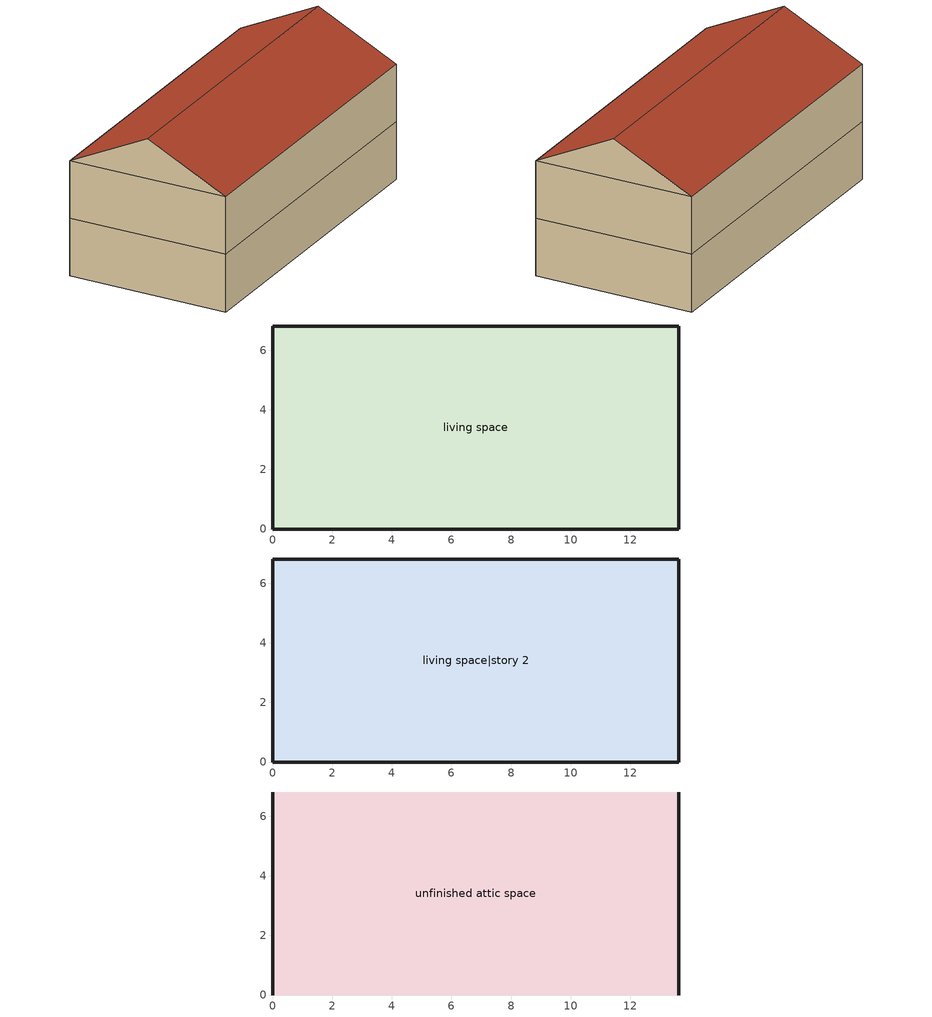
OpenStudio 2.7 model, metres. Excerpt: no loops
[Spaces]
living space
 floor foundation: 0,0 0,6.82 13.63,6.82 13.63,0 z0
 wall outside: 0,6.82 0,0 13.63,0 13.63,6.82 0,6.82 z0:2.44
living space|story 2
 floor to living space: 0,0 0,6.82 13.63,6.82 13.63,0 z2.44
 wall outside: 0,6.82 0,0 13.63,0 13.63,6.82 0,6.82 z2.44:4.88
unfinished attic space
 floor to living space|story 2: 0,6.82 13.63,6.82 13.63,0 0,0 z4.88
 wall outside: 0,3.41,6.58 0,6.82,4.88 0,0,4.88; 13.63,3.41,6.58 13.63,0,4.88 13.63,6.82,4.88
 roof outside: 13.63,3.41,6.58 0,3.41,6.58 0,0,4.88 13.63,0,4.88; 0,3.41,6.58 13.63,3.41,6.58 13.63,6.82,4.88 0,6.82,4.88
[Building]
Building 1: North Axis {deg}=0; Standards Number of Stories=2; Standards Number of Above Ground Stories=2; Standards Building Type=singlefamilydetached; Standards Number of Living Units=1
[Site]
Denver Intl Ap_CO_USA: Latitude {deg}=39.83; Longitude {deg}=-104.65; Time Zone {hr}=-7; Elevation {m}=1650
[ClimateZones]
Climate Zone Institution Name 2=Building America; Climate Zone Document Year 2=0; Climate Zone Value 2=Cold
[Site:WaterMainsTemperature]
Calculation Method=Correlation; Annual Average Outdoor Air Temperature {C}=10.8753; Maximum Difference In Monthly Average Outdoor Air Temperatures {deltaC}=23.1524
[Site:GroundTemperature:Deep]
10.8753, 10.8753, 10.8753, 10.8753, 10.8753, 10.8753, 10.8753, 10.8753, 10.8753, 10.8753, 10.8753, 10.8753
[Material]
EMPD dummy: Roughness=Rough; Thickness {m}=0.001; Conductivity {W/m-K}=0.1; Density {kg/m3}=100; Specific Heat {J/kg-K}=100; Thermal Absorptance=0.9; Solar Absorptance=0.5; Visible Absorptance=0.1
[MaterialProperty:MoisturePenetrationDepth:Settings]
Material=EMPD dummy; Water Vapor Diffusion Resistance Factor=500; Moisture Equation Coefficient a=0.0069; Moisture Equation Coefficient b=0.9066; Moisture Equation Coefficient c=0.0404; Moisture Equation Coefficient d=22.1121; Surface Layer Penetration Depth {m}=0.1; Deep Layer Penetration Depth {m}=0; Coating Layer Thickness {m}=0; Coating Layer Water Vapor Diffusion Resistance Factor=0
[Construction]
EMPD dummy: EMPD dummy
[ThermalZone] Use Ideal Air Loads=No
Name | Thermostat
living zone | living zone temperature setpoint
unfinished attic zone
[Sizing:Zone]
unfinished attic zone: Zone Cooling Design Supply Air Temperature Input Method=SupplyAirTemperature; Zone Cooling Design Supply Air Temperature {C}=14; Zone Cooling Design Supply Air Temperature Difference {deltaC}=11.11; Zone Heating Design Supply Air Temperature Input Method=SupplyAirTemperature; Zone Heating Design Supply Air Temperature {C}=40; Zone Heating Design Supply Air Temperature Difference {deltaC}=11.11; Zone Cooling Design Supply Air Humidity Ratio {kg-H2O/kg-air}=0.0085; Zone Heating Design Supply Air Humidity Ratio {kg-H2O/kg-air}=0.008; Cooling Design Air Flow Method=DesignDay; Heating Design Air Flow Method=DesignDay; Account for Dedicated Outdoor Air System=No; Dedicated Outdoor Air System Control Strategy=NeutralSupplyAir; Dedicated Outdoor Air Low Setpoint Temperature for Design {C}=autosize; Dedicated Outdoor Air High Setpoint Temperature for Design {C}=autosize
[Space]
Name | Space Type | Thermal Zone | Building Unit
living space; living space|story 2 | Space Type 1 | living zone | unit 1
unfinished attic space | Space Type 2 | unfinished attic zone
[SpaceType]
Name | Standards Space Type
Space Type 1 | living
Space Type 2 | unfinished attic
[BuildingUnit]
unit 1: Building Unit Type=Residential
[InternalMass:Definition]
EMPD dummy unfinished attic space: Construction=EMPD dummy; Design Level Calculation Method=SurfaceArea; Surface Area {m2}=92.903
[InternalMass]
EMPD dummy unfinished attic space: Internal Mass Definition=EMPD dummy unfinished attic space; Space or SpaceType=unfinished attic space; Multiplier=1
[ThermostatSetpoint:DualSetpoint]
living zone temperature setpoint: Heating Setpoint Temperature Schedule=residential heating setpoint; Cooling Setpoint Temperature Schedule=residential cooling setpoint
[ElectricEquipment:Definition] Design Level Calculation Method=EquipmentLevel; Fraction Latent=0
Name | Design Level {W} | Fraction Radiant | Fraction Lost
residential clothes washer | 7800.9 | 0.48 | 0.2
residential clothes dryer electric | 14731 | 0.6 | 0
[ElectricEquipment] Space or SpaceType=living space
Name | Electric Equipment Definition | Schedule
residential clothes washer | residential clothes washer | residential clothes washer schedule
residential clothes dryer electric | residential clothes dryer electric | residential clothes dryer gas schedule
[WaterUse:Equipment:Definition]
residential clothes washer: Peak Flow Rate {m3/s}=0.000697118; Target Temperature Schedule=residential clothes washer temperature schedule
[WaterUse:Equipment]
residential clothes washer: Water Use Equipment Definition=residential clothes washer; Space=living space; Flow Rate Fraction Schedule=residential clothes washer schedule
[OtherEquipment:Definition]
residential clothes dryer gas: Design Level Calculation Method=EquipmentLevel; Design Level {W}=195712; Fraction Latent=0.05; Fraction Radiant=0.06; Fraction Lost=0.85
[OtherEquipment]
residential clothes dryer gas: Other Equipment Definition=residential clothes dryer gas; Space or SpaceType=living space; Schedule=residential clothes dryer gas schedule; Fuel Type=NaturalGas
[Schedule:Constant]
residential clothes washer temperature schedule: Value=33.6111
[Schedule:Ruleset]
Name | Default Day Schedule
residential heating setpoint | Schedule Day 2
residential cooling setpoint | Schedule Day 3
residential clothes washer schedule | Schedule Day 5
residential clothes dryer gas schedule | Schedule Day 6
[Schedule:Day]
Schedule Day 2; Schedule Day 3; Schedule Day 5; residential clothes washer schedule allday2; residential clothes washer schedule allday3; residential clothes washer schedule allday4; residential clothes washer schedule allday6; Schedule Day 6; residential clothes dryer gas schedule allday2; residential clothes dryer gas schedule allday3; residential clothes dryer gas schedule allday4; residential clothes dryer gas schedule allday6: 24, 0, 0
residential heating setpoint allday1; residential heating setpoint allday2; residential heating setpoint allday3; residential heating setpoint allday4; residential heating setpoint allday5; residential heating setpoint allday6; residential heating setpoint allday7; residential heating setpoint allday8; residential heating setpoint allday9; residential heating setpoint allday10; residential heating setpoint allday11; residential heating setpoint allday12: 24, 0, 21.6667
residential cooling setpoint allday1; residential cooling setpoint allday2; residential cooling setpoint allday3; residential cooling setpoint allday4; residential cooling setpoint allday5; residential cooling setpoint allday6; residential cooling setpoint allday7; residential cooling setpoint allday8; residential cooling setpoint allday9; residential cooling setpoint allday10; residential cooling setpoint allday11; residential cooling setpoint allday12: 24, 0, 24.4444
residential clothes washer schedule allday1: 8, 0, 0, 8, 10, 0.0422513, 8, 20, 0.139377, 15, 40, 0, 15, 50, 0.0351558, 24, 0, 0
residential clothes washer schedule allday5: 5, 0, 0, 5, 10, 0.0062714, 5, 20, 0.086794, 5, 30, 0.0340302, 10, 0, 0, 10, 10, 0.0069146, 10, 20, 0.109427, 19, 0, 0, 19, 10, 0.0524824, 20, 10, 0, 20, 20, 0.0193769, 21, 30, 0, 21, 40, 0.0743518, 24, 0, 0
residential clothes washer schedule allday7: 12, 10, 0, 12, 20, 0.0228141, 13, 30, 0, 13, 40, 0.0017487, 24, 0, 0
residential clothes dryer gas schedule allday1: 9, 0, 0, 9, 10, 0.0422513, 9, 20, 0.139377, 16, 40, 0, 16, 50, 0.0351558, 24, 0, 0
residential clothes dryer gas schedule allday5: 6, 0, 0, 6, 10, 0.0062714, 6, 20, 0.086794, 6, 30, 0.0340302, 11, 0, 0, 11, 10, 0.0069146, 11, 20, 0.109427, 20, 0, 0, 20, 10, 0.0524824, 21, 10, 0, 21, 20, 0.0193769, 22, 30, 0, 22, 40, 0.0743518, 24, 0, 0
residential clothes dryer gas schedule allday7: 13, 10, 0, 13, 20, 0.0228141, 14, 30, 0, 14, 40, 0.0017487, 24, 0, 0
[Schedule:Rule] Apply Sunday=Yes; Apply Monday=Yes; Apply Tuesday=Yes; Apply Wednesday=Yes; Apply Thursday=Yes; Apply Friday=Yes; Apply Saturday=Yes
residential heating setpoint allday ruleset1: Schedule Ruleset=residential heating setpoint; Rule Order=11; Day Schedule=residential heating setpoint allday1; Date Specification Type=DateRange; Start Month=1; Start Day=1; End Month=1; End Day=31
residential heating setpoint allday ruleset2: Schedule Ruleset=residential heating setpoint; Rule Order=10; Day Schedule=residential heating setpoint allday2; Date Specification Type=DateRange; Start Month=2; Start Day=1; End Month=2; End Day=28
residential heating setpoint allday ruleset3: Schedule Ruleset=residential heating setpoint; Rule Order=9; Day Schedule=residential heating setpoint allday3; Date Specification Type=DateRange; Start Month=3; Start Day=1; End Month=3; End Day=31
residential heating setpoint allday ruleset4: Schedule Ruleset=residential heating setpoint; Rule Order=8; Day Schedule=residential heating setpoint allday4; Date Specification Type=DateRange; Start Month=4; Start Day=1; End Month=4; End Day=30
residential heating setpoint allday ruleset5: Schedule Ruleset=residential heating setpoint; Rule Order=7; Day Schedule=residential heating setpoint allday5; Date Specification Type=DateRange; Start Month=5; Start Day=1; End Month=5; End Day=31
residential heating setpoint allday ruleset6: Schedule Ruleset=residential heating setpoint; Rule Order=6; Day Schedule=residential heating setpoint allday6; Date Specification Type=DateRange; Start Month=6; Start Day=1; End Month=6; End Day=30
residential heating setpoint allday ruleset7: Schedule Ruleset=residential heating setpoint; Rule Order=5; Day Schedule=residential heating setpoint allday7; Date Specification Type=DateRange; Start Month=7; Start Day=1; End Month=7; End Day=31
residential heating setpoint allday ruleset8: Schedule Ruleset=residential heating setpoint; Rule Order=4; Day Schedule=residential heating setpoint allday8; Date Specification Type=DateRange; Start Month=8; Start Day=1; End Month=8; End Day=31
residential heating setpoint allday ruleset9: Schedule Ruleset=residential heating setpoint; Rule Order=3; Day Schedule=residential heating setpoint allday9; Date Specification Type=DateRange; Start Month=9; Start Day=1; End Month=9; End Day=30
residential heating setpoint allday ruleset10: Schedule Ruleset=residential heating setpoint; Rule Order=2; Day Schedule=residential heating setpoint allday10; Date Specification Type=DateRange; Start Month=10; Start Day=1; End Month=10; End Day=31
residential heating setpoint allday ruleset11: Schedule Ruleset=residential heating setpoint; Rule Order=1; Day Schedule=residential heating setpoint allday11; Date Specification Type=DateRange; Start Month=11; Start Day=1; End Month=11; End Day=30
residential heating setpoint allday ruleset12: Schedule Ruleset=residential heating setpoint; Rule Order=0; Day Schedule=residential heating setpoint allday12; Date Specification Type=DateRange; Start Month=12; Start Day=1; End Month=12; End Day=31
residential cooling setpoint allday ruleset1: Schedule Ruleset=residential cooling setpoint; Rule Order=11; Day Schedule=residential cooling setpoint allday1; Date Specification Type=DateRange; Start Month=1; Start Day=1; End Month=1; End Day=31
residential cooling setpoint allday ruleset2: Schedule Ruleset=residential cooling setpoint; Rule Order=10; Day Schedule=residential cooling setpoint allday2; Date Specification Type=DateRange; Start Month=2; Start Day=1; End Month=2; End Day=28
residential cooling setpoint allday ruleset3: Schedule Ruleset=residential cooling setpoint; Rule Order=9; Day Schedule=residential cooling setpoint allday3; Date Specification Type=DateRange; Start Month=3; Start Day=1; End Month=3; End Day=31
residential cooling setpoint allday ruleset4: Schedule Ruleset=residential cooling setpoint; Rule Order=8; Day Schedule=residential cooling setpoint allday4; Date Specification Type=DateRange; Start Month=4; Start Day=1; End Month=4; End Day=30
residential cooling setpoint allday ruleset5: Schedule Ruleset=residential cooling setpoint; Rule Order=7; Day Schedule=residential cooling setpoint allday5; Date Specification Type=DateRange; Start Month=5; Start Day=1; End Month=5; End Day=31
residential cooling setpoint allday ruleset6: Schedule Ruleset=residential cooling setpoint; Rule Order=6; Day Schedule=residential cooling setpoint allday6; Date Specification Type=DateRange; Start Month=6; Start Day=1; End Month=6; End Day=30
residential cooling setpoint allday ruleset7: Schedule Ruleset=residential cooling setpoint; Rule Order=5; Day Schedule=residential cooling setpoint allday7; Date Specification Type=DateRange; Start Month=7; Start Day=1; End Month=7; End Day=31
residential cooling setpoint allday ruleset8: Schedule Ruleset=residential cooling setpoint; Rule Order=4; Day Schedule=residential cooling setpoint allday8; Date Specification Type=DateRange; Start Month=8; Start Day=1; End Month=8; End Day=31
residential cooling setpoint allday ruleset9: Schedule Ruleset=residential cooling setpoint; Rule Order=3; Day Schedule=residential cooling setpoint allday9; Date Specification Type=DateRange; Start Month=9; Start Day=1; End Month=9; End Day=30
residential cooling setpoint allday ruleset10: Schedule Ruleset=residential cooling setpoint; Rule Order=2; Day Schedule=residential cooling setpoint allday10; Date Specification Type=DateRange; Start Month=10; Start Day=1; End Month=10; End Day=31
residential cooling setpoint allday ruleset11: Schedule Ruleset=residential cooling setpoint; Rule Order=1; Day Schedule=residential cooling setpoint allday11; Date Specification Type=DateRange; Start Month=11; Start Day=1; End Month=11; End Day=30
residential cooling setpoint allday ruleset12: Schedule Ruleset=residential cooling setpoint; Rule Order=0; Day Schedule=residential cooling setpoint allday12; Date Specification Type=DateRange; Start Month=12; Start Day=1; End Month=12; End Day=31
residential clothes washer schedule allday ruleset1: Schedule Ruleset=residential clothes washer schedule; Rule Order=6; Day Schedule=residential clothes washer schedule allday1; Date Specification Type=SpecificDates; Specific Month 1=1; Specific Day 1=1; Specific Month 2=1; Specific Day 2=8; Specific Month 3=1; Specific Day 3=15; Specific Month 4=1; Specific Day 4=22; Specific Month 5=1; Specific Day 5=29; Specific Month 6=2; Specific Day 6=5; Specific Month 7=2; Specific Day 7=12; Specific Month 8=2; Specific Day 8=19; Specific Month 9=2; Specific Day 9=26; Specific Month 10=3; Specific Day 10=5; Specific Month 11=3; Specific Day 11=12; Specific Month 12=3; Specific Day 12=19; Specific Month 13=3; Specific Day 13=26; Specific Month 14=4; Specific Day 14=2; Specific Month 15=4; Specific Day 15=9; Specific Month 16=4; Specific Day 16=16; Specific Month 17=4; Specific Day 17=23; Specific Month 18=4; Specific Day 18=30; Specific Month 19=5; Specific Day 19=7; Specific Month 20=5; Specific Day 20=14; Specific Month 21=5; Specific Day 21=21; Specific Month 22=5; Specific Day 22=28; Specific Month 23=6; Specific Day 23=4; Specific Month 24=6; Specific Day 24=11; Specific Month 25=6; Specific Day 25=18; Specific Month 26=6; Specific Day 26=25; Specific Month 27=7; Specific Day 27=2; Specific Month 28=7; Specific Day 28=9; Specific Month 29=7; Specific Day 29=16; Specific Month 30=7; Specific Day 30=23; Specific Month 31=7; Specific Day 31=30; Specific Month 32=8; Specific Day 32=6; Specific Month 33=8; Specific Day 33=13; Specific Month 34=8; Specific Day 34=20; Specific Month 35=8; Specific Day 35=27; Specific Month 36=9; Specific Day 36=3; Specific Month 37=9; Specific Day 37=10; Specific Month 38=9; Specific Day 38=17; Specific Month 39=9; Specific Day 39=24; Specific Month 40=10; Specific Day 40=1; Specific Month 41=10; Specific Day 41=8; Specific Month 42=10; Specific Day 42=15; Specific Month 43=10; Specific Day 43=22; Specific Month 44=10; Specific Day 44=29; Specific Month 45=11; Specific Day 45=5; Specific Month 46=11; Specific Day 46=12; Specific Month 47=11; Specific Day 47=19; Specific Month 48=11; Specific Day 48=26; Specific Month 49=12; Specific Day 49=3; Specific Month 50=12; Specific Day 50=10; Specific Month 51=12; Specific Day 51=17; Specific Month 52=12; Specific Day 52=24; Specific Month 53=12; Specific Day 53=31
residential clothes washer schedule allday ruleset2: Schedule Ruleset=residential clothes washer schedule; Rule Order=5; Day Schedule=residential clothes washer schedule allday2; Date Specification Type=SpecificDates; Specific Month 1=1; Specific Day 1=2; Specific Month 2=1; Specific Day 2=9; Specific Month 3=1; Specific Day 3=16; Specific Month 4=1; Specific Day 4=23; Specific Month 5=1; Specific Day 5=30; Specific Month 6=2; Specific Day 6=6; Specific Month 7=2; Specific Day 7=13; Specific Month 8=2; Specific Day 8=20; Specific Month 9=2; Specific Day 9=27; Specific Month 10=3; Specific Day 10=6; Specific Month 11=3; Specific Day 11=13; Specific Month 12=3; Specific Day 12=20; Specific Month 13=3; Specific Day 13=27; Specific Month 14=4; Specific Day 14=3; Specific Month 15=4; Specific Day 15=10; Specific Month 16=4; Specific Day 16=17; Specific Month 17=4; Specific Day 17=24; Specific Month 18=5; Specific Day 18=1; Specific Month 19=5; Specific Day 19=8; Specific Month 20=5; Specific Day 20=15; Specific Month 21=5; Specific Day 21=22; Specific Month 22=5; Specific Day 22=29; Specific Month 23=6; Specific Day 23=5; Specific Month 24=6; Specific Day 24=12; Specific Month 25=6; Specific Day 25=19; Specific Month 26=6; Specific Day 26=26; Specific Month 27=7; Specific Day 27=3; Specific Month 28=7; Specific Day 28=10; Specific Month 29=7; Specific Day 29=17; Specific Month 30=7; Specific Day 30=24; Specific Month 31=7; Specific Day 31=31; Specific Month 32=8; Specific Day 32=7; Specific Month 33=8; Specific Day 33=14; Specific Month 34=8; Specific Day 34=21; Specific Month 35=8; Specific Day 35=28; Specific Month 36=9; Specific Day 36=4; Specific Month 37=9; Specific Day 37=11; Specific Month 38=9; Specific Day 38=18; Specific Month 39=9; Specific Day 39=25; Specific Month 40=10; Specific Day 40=2; Specific Month 41=10; Specific Day 41=9; Specific Month 42=10; Specific Day 42=16; Specific Month 43=10; Specific Day 43=23; Specific Month 44=10; Specific Day 44=30; Specific Month 45=11; Specific Day 45=6; Specific Month 46=11; Specific Day 46=13; Specific Month 47=11; Specific Day 47=20; Specific Month 48=11; Specific Day 48=27; Specific Month 49=12; Specific Day 49=4; Specific Month 50=12; Specific Day 50=11; Specific Month 51=12; Specific Day 51=18; Specific Month 52=12; Specific Day 52=25
residential clothes washer schedule allday ruleset3: Schedule Ruleset=residential clothes washer schedule; Rule Order=4; Day Schedule=residential clothes washer schedule allday3; Date Specification Type=SpecificDates; Specific Month 1=1; Specific Day 1=3; Specific Month 2=1; Specific Day 2=10; Specific Month 3=1; Specific Day 3=17; Specific Month 4=1; Specific Day 4=24; Specific Month 5=1; Specific Day 5=31; Specific Month 6=2; Specific Day 6=7; Specific Month 7=2; Specific Day 7=14; Specific Month 8=2; Specific Day 8=21; Specific Month 9=2; Specific Day 9=28; Specific Month 10=3; Specific Day 10=7; Specific Month 11=3; Specific Day 11=14; Specific Month 12=3; Specific Day 12=21; Specific Month 13=3; Specific Day 13=28; Specific Month 14=4; Specific Day 14=4; Specific Month 15=4; Specific Day 15=11; Specific Month 16=4; Specific Day 16=18; Specific Month 17=4; Specific Day 17=25; Specific Month 18=5; Specific Day 18=2; Specific Month 19=5; Specific Day 19=9; Specific Month 20=5; Specific Day 20=16; Specific Month 21=5; Specific Day 21=23; Specific Month 22=5; Specific Day 22=30; Specific Month 23=6; Specific Day 23=6; Specific Month 24=6; Specific Day 24=13; Specific Month 25=6; Specific Day 25=20; Specific Month 26=6; Specific Day 26=27; Specific Month 27=7; Specific Day 27=4; Specific Month 28=7; Specific Day 28=11; Specific Month 29=7; Specific Day 29=18; Specific Month 30=7; Specific Day 30=25; Specific Month 31=8; Specific Day 31=1; Specific Month 32=8; Specific Day 32=8; Specific Month 33=8; Specific Day 33=15; Specific Month 34=8; Specific Day 34=22; Specific Month 35=8; Specific Day 35=29; Specific Month 36=9; Specific Day 36=5; Specific Month 37=9; Specific Day 37=12; Specific Month 38=9; Specific Day 38=19; Specific Month 39=9; Specific Day 39=26; Specific Month 40=10; Specific Day 40=3; Specific Month 41=10; Specific Day 41=10; Specific Month 42=10; Specific Day 42=17; Specific Month 43=10; Specific Day 43=24; Specific Month 44=10; Specific Day 44=31; Specific Month 45=11; Specific Day 45=7; Specific Month 46=11; Specific Day 46=14; Specific Month 47=11; Specific Day 47=21; Specific Month 48=11; Specific Day 48=28; Specific Month 49=12; Specific Day 49=5; Specific Month 50=12; Specific Day 50=12; Specific Month 51=12; Specific Day 51=19; Specific Month 52=12; Specific Day 52=26
residential clothes washer schedule allday ruleset4: Schedule Ruleset=residential clothes washer schedule; Rule Order=3; Day Schedule=residential clothes washer schedule allday4; Date Specification Type=SpecificDates; Specific Month 1=1; Specific Day 1=4; Specific Month 2=1; Specific Day 2=11; Specific Month 3=1; Specific Day 3=18; Specific Month 4=1; Specific Day 4=25; Specific Month 5=2; Specific Day 5=1; Specific Month 6=2; Specific Day 6=8; Specific Month 7=2; Specific Day 7=15; Specific Month 8=2; Specific Day 8=22; Specific Month 9=3; Specific Day 9=1; Specific Month 10=3; Specific Day 10=8; Specific Month 11=3; Specific Day 11=15; Specific Month 12=3; Specific Day 12=22; Specific Month 13=3; Specific Day 13=29; Specific Month 14=4; Specific Day 14=5; Specific Month 15=4; Specific Day 15=12; Specific Month 16=4; Specific Day 16=19; Specific Month 17=4; Specific Day 17=26; Specific Month 18=5; Specific Day 18=3; Specific Month 19=5; Specific Day 19=10; Specific Month 20=5; Specific Day 20=17; Specific Month 21=5; Specific Day 21=24; Specific Month 22=5; Specific Day 22=31; Specific Month 23=6; Specific Day 23=7; Specific Month 24=6; Specific Day 24=14; Specific Month 25=6; Specific Day 25=21; Specific Month 26=6; Specific Day 26=28; Specific Month 27=7; Specific Day 27=5; Specific Month 28=7; Specific Day 28=12; Specific Month 29=7; Specific Day 29=19; Specific Month 30=7; Specific Day 30=26; Specific Month 31=8; Specific Day 31=2; Specific Month 32=8; Specific Day 32=9; Specific Month 33=8; Specific Day 33=16; Specific Month 34=8; Specific Day 34=23; Specific Month 35=8; Specific Day 35=30; Specific Month 36=9; Specific Day 36=6; Specific Month 37=9; Specific Day 37=13; Specific Month 38=9; Specific Day 38=20; Specific Month 39=9; Specific Day 39=27; Specific Month 40=10; Specific Day 40=4; Specific Month 41=10; Specific Day 41=11; Specific Month 42=10; Specific Day 42=18; Specific Month 43=10; Specific Day 43=25; Specific Month 44=11; Specific Day 44=1; Specific Month 45=11; Specific Day 45=8; Specific Month 46=11; Specific Day 46=15; Specific Month 47=11; Specific Day 47=22; Specific Month 48=11; Specific Day 48=29; Specific Month 49=12; Specific Day 49=6; Specific Month 50=12; Specific Day 50=13; Specific Month 51=12; Specific Day 51=20; Specific Month 52=12; Specific Day 52=27
residential clothes washer schedule allday ruleset5: Schedule Ruleset=residential clothes washer schedule; Rule Order=2; Day Schedule=residential clothes washer schedule allday5; Date Specification Type=SpecificDates; Specific Month 1=1; Specific Day 1=5; Specific Month 2=1; Specific Day 2=12; Specific Month 3=1; Specific Day 3=19; Specific Month 4=1; Specific Day 4=26; Specific Month 5=2; Specific Day 5=2; Specific Month 6=2; Specific Day 6=9; Specific Month 7=2; Specific Day 7=16; Specific Month 8=2; Specific Day 8=23; Specific Month 9=3; Specific Day 9=2; Specific Month 10=3; Specific Day 10=9; Specific Month 11=3; Specific Day 11=16; Specific Month 12=3; Specific Day 12=23; Specific Month 13=3; Specific Day 13=30; Specific Month 14=4; Specific Day 14=6; Specific Month 15=4; Specific Day 15=13; Specific Month 16=4; Specific Day 16=20; Specific Month 17=4; Specific Day 17=27; Specific Month 18=5; Specific Day 18=4; Specific Month 19=5; Specific Day 19=11; Specific Month 20=5; Specific Day 20=18; Specific Month 21=5; Specific Day 21=25; Specific Month 22=6; Specific Day 22=1; Specific Month 23=6; Specific Day 23=8; Specific Month 24=6; Specific Day 24=15; Specific Month 25=6; Specific Day 25=22; Specific Month 26=6; Specific Day 26=29; Specific Month 27=7; Specific Day 27=6; Specific Month 28=7; Specific Day 28=13; Specific Month 29=7; Specific Day 29=20; Specific Month 30=7; Specific Day 30=27; Specific Month 31=8; Specific Day 31=3; Specific Month 32=8; Specific Day 32=10; Specific Month 33=8; Specific Day 33=17; Specific Month 34=8; Specific Day 34=24; Specific Month 35=8; Specific Day 35=31; Specific Month 36=9; Specific Day 36=7; Specific Month 37=9; Specific Day 37=14; Specific Month 38=9; Specific Day 38=21; Specific Month 39=9; Specific Day 39=28; Specific Month 40=10; Specific Day 40=5; Specific Month 41=10; Specific Day 41=12; Specific Month 42=10; Specific Day 42=19; Specific Month 43=10; Specific Day 43=26; Specific Month 44=11; Specific Day 44=2; Specific Month 45=11; Specific Day 45=9; Specific Month 46=11; Specific Day 46=16; Specific Month 47=11; Specific Day 47=23; Specific Month 48=11; Specific Day 48=30; Specific Month 49=12; Specific Day 49=7; Specific Month 50=12; Specific Day 50=14; Specific Month 51=12; Specific Day 51=21; Specific Month 52=12; Specific Day 52=28
residential clothes washer schedule allday ruleset6: Schedule Ruleset=residential clothes washer schedule; Rule Order=1; Day Schedule=residential clothes washer schedule allday6; Date Specification Type=SpecificDates; Specific Month 1=1; Specific Day 1=6; Specific Month 2=1; Specific Day 2=13; Specific Month 3=1; Specific Day 3=20; Specific Month 4=1; Specific Day 4=27; Specific Month 5=2; Specific Day 5=3; Specific Month 6=2; Specific Day 6=10; Specific Month 7=2; Specific Day 7=17; Specific Month 8=2; Specific Day 8=24; Specific Month 9=3; Specific Day 9=3; Specific Month 10=3; Specific Day 10=10; Specific Month 11=3; Specific Day 11=17; Specific Month 12=3; Specific Day 12=24; Specific Month 13=3; Specific Day 13=31; Specific Month 14=4; Specific Day 14=7; Specific Month 15=4; Specific Day 15=14; Specific Month 16=4; Specific Day 16=21; Specific Month 17=4; Specific Day 17=28; Specific Month 18=5; Specific Day 18=5; Specific Month 19=5; Specific Day 19=12; Specific Month 20=5; Specific Day 20=19; Specific Month 21=5; Specific Day 21=26; Specific Month 22=6; Specific Day 22=2; Specific Month 23=6; Specific Day 23=9; Specific Month 24=6; Specific Day 24=16; Specific Month 25=6; Specific Day 25=23; Specific Month 26=6; Specific Day 26=30; Specific Month 27=7; Specific Day 27=7; Specific Month 28=7; Specific Day 28=14; Specific Month 29=7; Specific Day 29=21; Specific Month 30=7; Specific Day 30=28; Specific Month 31=8; Specific Day 31=4; Specific Month 32=8; Specific Day 32=11; Specific Month 33=8; Specific Day 33=18; Specific Month 34=8; Specific Day 34=25; Specific Month 35=9; Specific Day 35=1; Specific Month 36=9; Specific Day 36=8; Specific Month 37=9; Specific Day 37=15; Specific Month 38=9; Specific Day 38=22; Specific Month 39=9; Specific Day 39=29; Specific Month 40=10; Specific Day 40=6; Specific Month 41=10; Specific Day 41=13; Specific Month 42=10; Specific Day 42=20; Specific Month 43=10; Specific Day 43=27; Specific Month 44=11; Specific Day 44=3; Specific Month 45=11; Specific Day 45=10; Specific Month 46=11; Specific Day 46=17; Specific Month 47=11; Specific Day 47=24; Specific Month 48=12; Specific Day 48=1; Specific Month 49=12; Specific Day 49=8; Specific Month 50=12; Specific Day 50=15; Specific Month 51=12; Specific Day 51=22; Specific Month 52=12; Specific Day 52=29
residential clothes washer schedule allday ruleset7: Schedule Ruleset=residential clothes washer schedule; Rule Order=0; Day Schedule=residential clothes washer schedule allday7; Date Specification Type=SpecificDates; Specific Month 1=1; Specific Day 1=7; Specific Month 2=1; Specific Day 2=14; Specific Month 3=1; Specific Day 3=21; Specific Month 4=1; Specific Day 4=28; Specific Month 5=2; Specific Day 5=4; Specific Month 6=2; Specific Day 6=11; Specific Month 7=2; Specific Day 7=18; Specific Month 8=2; Specific Day 8=25; Specific Month 9=3; Specific Day 9=4; Specific Month 10=3; Specific Day 10=11; Specific Month 11=3; Specific Day 11=18; Specific Month 12=3; Specific Day 12=25; Specific Month 13=4; Specific Day 13=1; Specific Month 14=4; Specific Day 14=8; Specific Month 15=4; Specific Day 15=15; Specific Month 16=4; Specific Day 16=22; Specific Month 17=4; Specific Day 17=29; Specific Month 18=5; Specific Day 18=6; Specific Month 19=5; Specific Day 19=13; Specific Month 20=5; Specific Day 20=20; Specific Month 21=5; Specific Day 21=27; Specific Month 22=6; Specific Day 22=3; Specific Month 23=6; Specific Day 23=10; Specific Month 24=6; Specific Day 24=17; Specific Month 25=6; Specific Day 25=24; Specific Month 26=7; Specific Day 26=1; Specific Month 27=7; Specific Day 27=8; Specific Month 28=7; Specific Day 28=15; Specific Month 29=7; Specific Day 29=22; Specific Month 30=7; Specific Day 30=29; Specific Month 31=8; Specific Day 31=5; Specific Month 32=8; Specific Day 32=12; Specific Month 33=8; Specific Day 33=19; Specific Month 34=8; Specific Day 34=26; Specific Month 35=9; Specific Day 35=2; Specific Month 36=9; Specific Day 36=9; Specific Month 37=9; Specific Day 37=16; Specific Month 38=9; Specific Day 38=23; Specific Month 39=9; Specific Day 39=30; Specific Month 40=10; Specific Day 40=7; Specific Month 41=10; Specific Day 41=14; Specific Month 42=10; Specific Day 42=21; Specific Month 43=10; Specific Day 43=28; Specific Month 44=11; Specific Day 44=4; Specific Month 45=11; Specific Day 45=11; Specific Month 46=11; Specific Day 46=18; Specific Month 47=11; Specific Day 47=25; Specific Month 48=12; Specific Day 48=2; Specific Month 49=12; Specific Day 49=9; Specific Month 50=12; Specific Day 50=16; Specific Month 51=12; Specific Day 51=23; Specific Month 52=12; Specific Day 52=30
residential clothes dryer gas schedule allday ruleset1: Schedule Ruleset=residential clothes dryer gas schedule; Rule Order=6; Day Schedule=residential clothes dryer gas schedule allday1; Date Specification Type=SpecificDates; Specific Month 1=1; Specific Day 1=1; Specific Month 2=1; Specific Day 2=8; Specific Month 3=1; Specific Day 3=15; Specific Month 4=1; Specific Day 4=22; Specific Month 5=1; Specific Day 5=29; Specific Month 6=2; Specific Day 6=5; Specific Month 7=2; Specific Day 7=12; Specific Month 8=2; Specific Day 8=19; Specific Month 9=2; Specific Day 9=26; Specific Month 10=3; Specific Day 10=5; Specific Month 11=3; Specific Day 11=12; Specific Month 12=3; Specific Day 12=19; Specific Month 13=3; Specific Day 13=26; Specific Month 14=4; Specific Day 14=2; Specific Month 15=4; Specific Day 15=9; Specific Month 16=4; Specific Day 16=16; Specific Month 17=4; Specific Day 17=23; Specific Month 18=4; Specific Day 18=30; Specific Month 19=5; Specific Day 19=7; Specific Month 20=5; Specific Day 20=14; Specific Month 21=5; Specific Day 21=21; Specific Month 22=5; Specific Day 22=28; Specific Month 23=6; Specific Day 23=4; Specific Month 24=6; Specific Day 24=11; Specific Month 25=6; Specific Day 25=18; Specific Month 26=6; Specific Day 26=25; Specific Month 27=7; Specific Day 27=2; Specific Month 28=7; Specific Day 28=9; Specific Month 29=7; Specific Day 29=16; Specific Month 30=7; Specific Day 30=23; Specific Month 31=7; Specific Day 31=30; Specific Month 32=8; Specific Day 32=6; Specific Month 33=8; Specific Day 33=13; Specific Month 34=8; Specific Day 34=20; Specific Month 35=8; Specific Day 35=27; Specific Month 36=9; Specific Day 36=3; Specific Month 37=9; Specific Day 37=10; Specific Month 38=9; Specific Day 38=17; Specific Month 39=9; Specific Day 39=24; Specific Month 40=10; Specific Day 40=1; Specific Month 41=10; Specific Day 41=8; Specific Month 42=10; Specific Day 42=15; Specific Month 43=10; Specific Day 43=22; Specific Month 44=10; Specific Day 44=29; Specific Month 45=11; Specific Day 45=5; Specific Month 46=11; Specific Day 46=12; Specific Month 47=11; Specific Day 47=19; Specific Month 48=11; Specific Day 48=26; Specific Month 49=12; Specific Day 49=3; Specific Month 50=12; Specific Day 50=10; Specific Month 51=12; Specific Day 51=17; Specific Month 52=12; Specific Day 52=24; Specific Month 53=12; Specific Day 53=31
residential clothes dryer gas schedule allday ruleset2: Schedule Ruleset=residential clothes dryer gas schedule; Rule Order=5; Day Schedule=residential clothes dryer gas schedule allday2; Date Specification Type=SpecificDates; Specific Month 1=1; Specific Day 1=2; Specific Month 2=1; Specific Day 2=9; Specific Month 3=1; Specific Day 3=16; Specific Month 4=1; Specific Day 4=23; Specific Month 5=1; Specific Day 5=30; Specific Month 6=2; Specific Day 6=6; Specific Month 7=2; Specific Day 7=13; Specific Month 8=2; Specific Day 8=20; Specific Month 9=2; Specific Day 9=27; Specific Month 10=3; Specific Day 10=6; Specific Month 11=3; Specific Day 11=13; Specific Month 12=3; Specific Day 12=20; Specific Month 13=3; Specific Day 13=27; Specific Month 14=4; Specific Day 14=3; Specific Month 15=4; Specific Day 15=10; Specific Month 16=4; Specific Day 16=17; Specific Month 17=4; Specific Day 17=24; Specific Month 18=5; Specific Day 18=1; Specific Month 19=5; Specific Day 19=8; Specific Month 20=5; Specific Day 20=15; Specific Month 21=5; Specific Day 21=22; Specific Month 22=5; Specific Day 22=29; Specific Month 23=6; Specific Day 23=5; Specific Month 24=6; Specific Day 24=12; Specific Month 25=6; Specific Day 25=19; Specific Month 26=6; Specific Day 26=26; Specific Month 27=7; Specific Day 27=3; Specific Month 28=7; Specific Day 28=10; Specific Month 29=7; Specific Day 29=17; Specific Month 30=7; Specific Day 30=24; Specific Month 31=7; Specific Day 31=31; Specific Month 32=8; Specific Day 32=7; Specific Month 33=8; Specific Day 33=14; Specific Month 34=8; Specific Day 34=21; Specific Month 35=8; Specific Day 35=28; Specific Month 36=9; Specific Day 36=4; Specific Month 37=9; Specific Day 37=11; Specific Month 38=9; Specific Day 38=18; Specific Month 39=9; Specific Day 39=25; Specific Month 40=10; Specific Day 40=2; Specific Month 41=10; Specific Day 41=9; Specific Month 42=10; Specific Day 42=16; Specific Month 43=10; Specific Day 43=23; Specific Month 44=10; Specific Day 44=30; Specific Month 45=11; Specific Day 45=6; Specific Month 46=11; Specific Day 46=13; Specific Month 47=11; Specific Day 47=20; Specific Month 48=11; Specific Day 48=27; Specific Month 49=12; Specific Day 49=4; Specific Month 50=12; Specific Day 50=11; Specific Month 51=12; Specific Day 51=18; Specific Month 52=12; Specific Day 52=25
residential clothes dryer gas schedule allday ruleset3: Schedule Ruleset=residential clothes dryer gas schedule; Rule Order=4; Day Schedule=residential clothes dryer gas schedule allday3; Date Specification Type=SpecificDates; Specific Month 1=1; Specific Day 1=3; Specific Month 2=1; Specific Day 2=10; Specific Month 3=1; Specific Day 3=17; Specific Month 4=1; Specific Day 4=24; Specific Month 5=1; Specific Day 5=31; Specific Month 6=2; Specific Day 6=7; Specific Month 7=2; Specific Day 7=14; Specific Month 8=2; Specific Day 8=21; Specific Month 9=2; Specific Day 9=28; Specific Month 10=3; Specific Day 10=7; Specific Month 11=3; Specific Day 11=14; Specific Month 12=3; Specific Day 12=21; Specific Month 13=3; Specific Day 13=28; Specific Month 14=4; Specific Day 14=4; Specific Month 15=4; Specific Day 15=11; Specific Month 16=4; Specific Day 16=18; Specific Month 17=4; Specific Day 17=25; Specific Month 18=5; Specific Day 18=2; Specific Month 19=5; Specific Day 19=9; Specific Month 20=5; Specific Day 20=16; Specific Month 21=5; Specific Day 21=23; Specific Month 22=5; Specific Day 22=30; Specific Month 23=6; Specific Day 23=6; Specific Month 24=6; Specific Day 24=13; Specific Month 25=6; Specific Day 25=20; Specific Month 26=6; Specific Day 26=27; Specific Month 27=7; Specific Day 27=4; Specific Month 28=7; Specific Day 28=11; Specific Month 29=7; Specific Day 29=18; Specific Month 30=7; Specific Day 30=25; Specific Month 31=8; Specific Day 31=1; Specific Month 32=8; Specific Day 32=8; Specific Month 33=8; Specific Day 33=15; Specific Month 34=8; Specific Day 34=22; Specific Month 35=8; Specific Day 35=29; Specific Month 36=9; Specific Day 36=5; Specific Month 37=9; Specific Day 37=12; Specific Month 38=9; Specific Day 38=19; Specific Month 39=9; Specific Day 39=26; Specific Month 40=10; Specific Day 40=3; Specific Month 41=10; Specific Day 41=10; Specific Month 42=10; Specific Day 42=17; Specific Month 43=10; Specific Day 43=24; Specific Month 44=10; Specific Day 44=31; Specific Month 45=11; Specific Day 45=7; Specific Month 46=11; Specific Day 46=14; Specific Month 47=11; Specific Day 47=21; Specific Month 48=11; Specific Day 48=28; Specific Month 49=12; Specific Day 49=5; Specific Month 50=12; Specific Day 50=12; Specific Month 51=12; Specific Day 51=19; Specific Month 52=12; Specific Day 52=26
residential clothes dryer gas schedule allday ruleset4: Schedule Ruleset=residential clothes dryer gas schedule; Rule Order=3; Day Schedule=residential clothes dryer gas schedule allday4; Date Specification Type=SpecificDates; Specific Month 1=1; Specific Day 1=4; Specific Month 2=1; Specific Day 2=11; Specific Month 3=1; Specific Day 3=18; Specific Month 4=1; Specific Day 4=25; Specific Month 5=2; Specific Day 5=1; Specific Month 6=2; Specific Day 6=8; Specific Month 7=2; Specific Day 7=15; Specific Month 8=2; Specific Day 8=22; Specific Month 9=3; Specific Day 9=1; Specific Month 10=3; Specific Day 10=8; Specific Month 11=3; Specific Day 11=15; Specific Month 12=3; Specific Day 12=22; Specific Month 13=3; Specific Day 13=29; Specific Month 14=4; Specific Day 14=5; Specific Month 15=4; Specific Day 15=12; Specific Month 16=4; Specific Day 16=19; Specific Month 17=4; Specific Day 17=26; Specific Month 18=5; Specific Day 18=3; Specific Month 19=5; Specific Day 19=10; Specific Month 20=5; Specific Day 20=17; Specific Month 21=5; Specific Day 21=24; Specific Month 22=5; Specific Day 22=31; Specific Month 23=6; Specific Day 23=7; Specific Month 24=6; Specific Day 24=14; Specific Month 25=6; Specific Day 25=21; Specific Month 26=6; Specific Day 26=28; Specific Month 27=7; Specific Day 27=5; Specific Month 28=7; Specific Day 28=12; Specific Month 29=7; Specific Day 29=19; Specific Month 30=7; Specific Day 30=26; Specific Month 31=8; Specific Day 31=2; Specific Month 32=8; Specific Day 32=9; Specific Month 33=8; Specific Day 33=16; Specific Month 34=8; Specific Day 34=23; Specific Month 35=8; Specific Day 35=30; Specific Month 36=9; Specific Day 36=6; Specific Month 37=9; Specific Day 37=13; Specific Month 38=9; Specific Day 38=20; Specific Month 39=9; Specific Day 39=27; Specific Month 40=10; Specific Day 40=4; Specific Month 41=10; Specific Day 41=11; Specific Month 42=10; Specific Day 42=18; Specific Month 43=10; Specific Day 43=25; Specific Month 44=11; Specific Day 44=1; Specific Month 45=11; Specific Day 45=8; Specific Month 46=11; Specific Day 46=15; Specific Month 47=11; Specific Day 47=22; Specific Month 48=11; Specific Day 48=29; Specific Month 49=12; Specific Day 49=6; Specific Month 50=12; Specific Day 50=13; Specific Month 51=12; Specific Day 51=20; Specific Month 52=12; Specific Day 52=27
residential clothes dryer gas schedule allday ruleset5: Schedule Ruleset=residential clothes dryer gas schedule; Rule Order=2; Day Schedule=residential clothes dryer gas schedule allday5; Date Specification Type=SpecificDates; Specific Month 1=1; Specific Day 1=5; Specific Month 2=1; Specific Day 2=12; Specific Month 3=1; Specific Day 3=19; Specific Month 4=1; Specific Day 4=26; Specific Month 5=2; Specific Day 5=2; Specific Month 6=2; Specific Day 6=9; Specific Month 7=2; Specific Day 7=16; Specific Month 8=2; Specific Day 8=23; Specific Month 9=3; Specific Day 9=2; Specific Month 10=3; Specific Day 10=9; Specific Month 11=3; Specific Day 11=16; Specific Month 12=3; Specific Day 12=23; Specific Month 13=3; Specific Day 13=30; Specific Month 14=4; Specific Day 14=6; Specific Month 15=4; Specific Day 15=13; Specific Month 16=4; Specific Day 16=20; Specific Month 17=4; Specific Day 17=27; Specific Month 18=5; Specific Day 18=4; Specific Month 19=5; Specific Day 19=11; Specific Month 20=5; Specific Day 20=18; Specific Month 21=5; Specific Day 21=25; Specific Month 22=6; Specific Day 22=1; Specific Month 23=6; Specific Day 23=8; Specific Month 24=6; Specific Day 24=15; Specific Month 25=6; Specific Day 25=22; Specific Month 26=6; Specific Day 26=29; Specific Month 27=7; Specific Day 27=6; Specific Month 28=7; Specific Day 28=13; Specific Month 29=7; Specific Day 29=20; Specific Month 30=7; Specific Day 30=27; Specific Month 31=8; Specific Day 31=3; Specific Month 32=8; Specific Day 32=10; Specific Month 33=8; Specific Day 33=17; Specific Month 34=8; Specific Day 34=24; Specific Month 35=8; Specific Day 35=31; Specific Month 36=9; Specific Day 36=7; Specific Month 37=9; Specific Day 37=14; Specific Month 38=9; Specific Day 38=21; Specific Month 39=9; Specific Day 39=28; Specific Month 40=10; Specific Day 40=5; Specific Month 41=10; Specific Day 41=12; Specific Month 42=10; Specific Day 42=19; Specific Month 43=10; Specific Day 43=26; Specific Month 44=11; Specific Day 44=2; Specific Month 45=11; Specific Day 45=9; Specific Month 46=11; Specific Day 46=16; Specific Month 47=11; Specific Day 47=23; Specific Month 48=11; Specific Day 48=30; Specific Month 49=12; Specific Day 49=7; Specific Month 50=12; Specific Day 50=14; Specific Month 51=12; Specific Day 51=21; Specific Month 52=12; Specific Day 52=28
residential clothes dryer gas schedule allday ruleset6: Schedule Ruleset=residential clothes dryer gas schedule; Rule Order=1; Day Schedule=residential clothes dryer gas schedule allday6; Date Specification Type=SpecificDates; Specific Month 1=1; Specific Day 1=6; Specific Month 2=1; Specific Day 2=13; Specific Month 3=1; Specific Day 3=20; Specific Month 4=1; Specific Day 4=27; Specific Month 5=2; Specific Day 5=3; Specific Month 6=2; Specific Day 6=10; Specific Month 7=2; Specific Day 7=17; Specific Month 8=2; Specific Day 8=24; Specific Month 9=3; Specific Day 9=3; Specific Month 10=3; Specific Day 10=10; Specific Month 11=3; Specific Day 11=17; Specific Month 12=3; Specific Day 12=24; Specific Month 13=3; Specific Day 13=31; Specific Month 14=4; Specific Day 14=7; Specific Month 15=4; Specific Day 15=14; Specific Month 16=4; Specific Day 16=21; Specific Month 17=4; Specific Day 17=28; Specific Month 18=5; Specific Day 18=5; Specific Month 19=5; Specific Day 19=12; Specific Month 20=5; Specific Day 20=19; Specific Month 21=5; Specific Day 21=26; Specific Month 22=6; Specific Day 22=2; Specific Month 23=6; Specific Day 23=9; Specific Month 24=6; Specific Day 24=16; Specific Month 25=6; Specific Day 25=23; Specific Month 26=6; Specific Day 26=30; Specific Month 27=7; Specific Day 27=7; Specific Month 28=7; Specific Day 28=14; Specific Month 29=7; Specific Day 29=21; Specific Month 30=7; Specific Day 30=28; Specific Month 31=8; Specific Day 31=4; Specific Month 32=8; Specific Day 32=11; Specific Month 33=8; Specific Day 33=18; Specific Month 34=8; Specific Day 34=25; Specific Month 35=9; Specific Day 35=1; Specific Month 36=9; Specific Day 36=8; Specific Month 37=9; Specific Day 37=15; Specific Month 38=9; Specific Day 38=22; Specific Month 39=9; Specific Day 39=29; Specific Month 40=10; Specific Day 40=6; Specific Month 41=10; Specific Day 41=13; Specific Month 42=10; Specific Day 42=20; Specific Month 43=10; Specific Day 43=27; Specific Month 44=11; Specific Day 44=3; Specific Month 45=11; Specific Day 45=10; Specific Month 46=11; Specific Day 46=17; Specific Month 47=11; Specific Day 47=24; Specific Month 48=12; Specific Day 48=1; Specific Month 49=12; Specific Day 49=8; Specific Month 50=12; Specific Day 50=15; Specific Month 51=12; Specific Day 51=22; Specific Month 52=12; Specific Day 52=29
residential clothes dryer gas schedule allday ruleset7: Schedule Ruleset=residential clothes dryer gas schedule; Rule Order=0; Day Schedule=residential clothes dryer gas schedule allday7; Date Specification Type=SpecificDates; Specific Month 1=1; Specific Day 1=7; Specific Month 2=1; Specific Day 2=14; Specific Month 3=1; Specific Day 3=21; Specific Month 4=1; Specific Day 4=28; Specific Month 5=2; Specific Day 5=4; Specific Month 6=2; Specific Day 6=11; Specific Month 7=2; Specific Day 7=18; Specific Month 8=2; Specific Day 8=25; Specific Month 9=3; Specific Day 9=4; Specific Month 10=3; Specific Day 10=11; Specific Month 11=3; Specific Day 11=18; Specific Month 12=3; Specific Day 12=25; Specific Month 13=4; Specific Day 13=1; Specific Month 14=4; Specific Day 14=8; Specific Month 15=4; Specific Day 15=15; Specific Month 16=4; Specific Day 16=22; Specific Month 17=4; Specific Day 17=29; Specific Month 18=5; Specific Day 18=6; Specific Month 19=5; Specific Day 19=13; Specific Month 20=5; Specific Day 20=20; Specific Month 21=5; Specific Day 21=27; Specific Month 22=6; Specific Day 22=3; Specific Month 23=6; Specific Day 23=10; Specific Month 24=6; Specific Day 24=17; Specific Month 25=6; Specific Day 25=24; Specific Month 26=7; Specific Day 26=1; Specific Month 27=7; Specific Day 27=8; Specific Month 28=7; Specific Day 28=15; Specific Month 29=7; Specific Day 29=22; Specific Month 30=7; Specific Day 30=29; Specific Month 31=8; Specific Day 31=5; Specific Month 32=8; Specific Day 32=12; Specific Month 33=8; Specific Day 33=19; Specific Month 34=8; Specific Day 34=26; Specific Month 35=9; Specific Day 35=2; Specific Month 36=9; Specific Day 36=9; Specific Month 37=9; Specific Day 37=16; Specific Month 38=9; Specific Day 38=23; Specific Month 39=9; Specific Day 39=30; Specific Month 40=10; Specific Day 40=7; Specific Month 41=10; Specific Day 41=14; Specific Month 42=10; Specific Day 42=21; Specific Month 43=10; Specific Day 43=28; Specific Month 44=11; Specific Day 44=4; Specific Month 45=11; Specific Day 45=11; Specific Month 46=11; Specific Day 46=18; Specific Month 47=11; Specific Day 47=25; Specific Month 48=12; Specific Day 48=2; Specific Month 49=12; Specific Day 49=9; Specific Month 50=12; Specific Day 50=16; Specific Month 51=12; Specific Day 51=23; Specific Month 52=12; Specific Day 52=30
